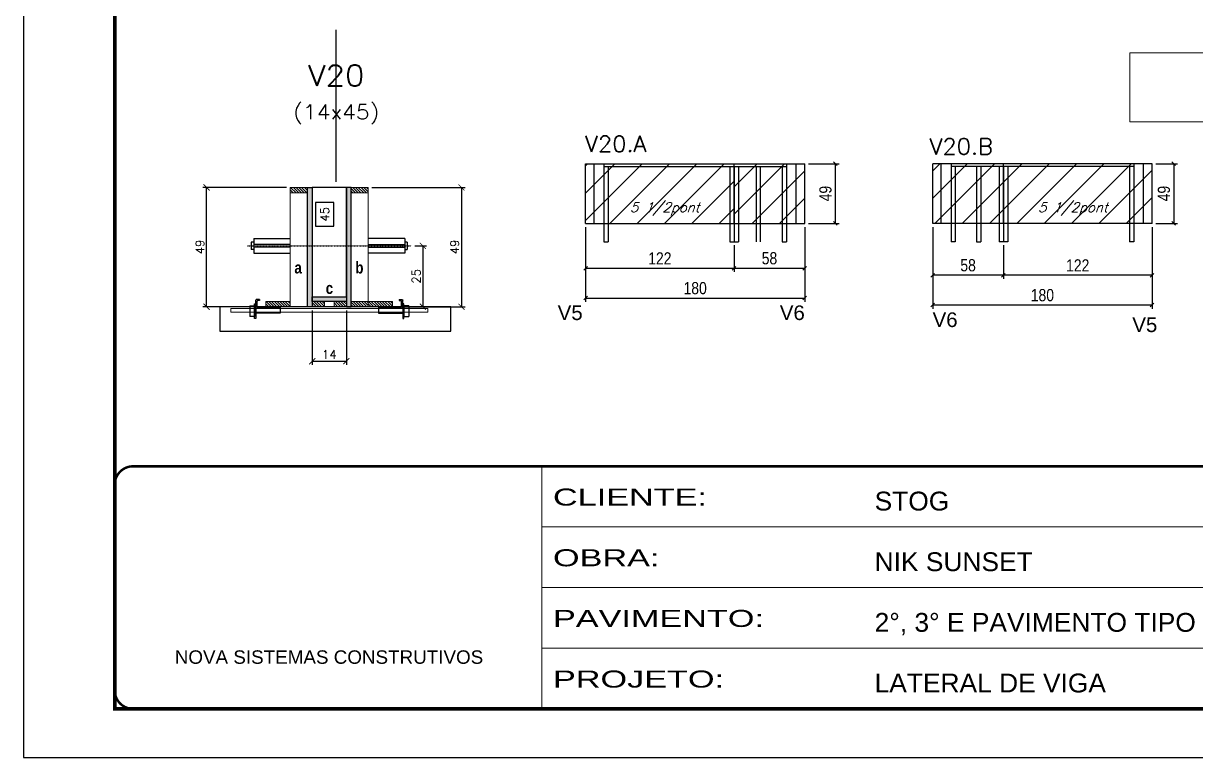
# Model space of a CAD drawing. Extents: x -10448 to -1189, y -11772 to 17235.
# Drawn here: x -10448 to -9486, y -1434 to -831 of the extents above; entities that cross this region are included whole.
import ezdxf
from ezdxf.enums import TextEntityAlignment as Align

# ---------------------------------------------------------------- set-up
doc = ezdxf.new("R2010")
doc.units = 0
for name, pattern in [('CONTINUO', [0]), ('DASHED', [0.75, 0.5, -0.25]), ('HIDDEN', [0.375, 0.25, -0.125])]:
    doc.linetypes.add(name, pattern=pattern)
for name, color, linetype in [('5', 5, 'Continuous'), ('barrote', 251, 'Continuous'), ('COTA', 241, 'Continuous'), ('Cota Seção (2x)', 4, 'Continuous'), ('detalhes', 4, 'Continuous'), ('Painéis', 200, 'Continuous'), ('presilha', 1, 'Continuous'), ('SARR_2.2x7', 40, 'Continuous'), ('SARR_3.5x7', 81, 'Continuous'), ('TENSOR', 3, 'Continuous'), ('texto', 7, 'Continuous'), ('Texto de Titulo', 7, 'Continuous'), ('Texto Qtd Sarr', 242, 'Continuous')]:
    doc.layers.add(name, color=color, linetype=linetype)
for name, color, linetype, lineweight in [('CONCRETO', 251, 'Continuous', 25), ('Folhas', 255, 'Continuous', 9), ('Hachura', 251, 'Continuous', 9), ('Madeira', 126, 'Continuous', 18), ('SARRAFO DE PRESSAO', 251, 'DASHED', 9), ('SCO-___-LAJ', 2, 'Continuous', 0), ('Texto Seção', 7, 'Continuous', 15)]:
    doc.layers.add(name, color=color, linetype=linetype, lineweight=lineweight)
doc.layers.add('Laje_Perimetro', color=7, linetype='Continuous', plot=False)
doc.styles.add('ARIAL', font='arial.ttf')
doc.styles.add('COTA TECNICA', font='techl___.ttf', dxfattribs={"height": 10})
doc.styles.add('REGUA-120', font='ROMANS.shx', dxfattribs={"height": 15})
doc.styles.add('Romans', font='romans.shx')
doc.styles.get("Standard").update_dxf_attribs({"font": 'arial.ttf'})
doc.styles.add('TECNICA', font='techb___.ttf', dxfattribs={"height": 10})
doc.styles.add('Tecnologia', font='')
doc.styles.get('Tecnologia').set_extended_font_data('Forgotten Futurist')
doc.dimstyles.new('Cota Seção (2x)', dxfattribs={"dimtxt": 7, "dimasz": 5, "dimexe": 3, "dimexo": 3, "dimgap": 2, "dimtad": 3, "dimdec": 1, "dimlfac": 0.5, "dimzin": 12, "dimdsep": 46, "dimtxsty": 'Romans', "dimblk": 'ARCHTICK', "dimcen": 0, "dimclrd": 4, "dimclre": 4, "dimclrt": 1, "dimadec": 1, "dimazin": 3, "dimtfac": 1, "dimtdec": 1, "dimtmove": 0, "dimatfit": 3, "dimldrblk": 'OBLIQUE', "dimfxl": 1, "dimtolj": 1, "dimtzin": 12, "dimarcsym": 0})
doc.dimstyles.new('Cota Seção interna', dxfattribs={"dimtxt": 7, "dimasz": 6, "dimexe": 0.18, "dimexo": 2, "dimgap": -4, "dimtad": 3, "dimdec": 1, "dimlfac": 0.5, "dimzin": 12, "dimdsep": 46, "dimtxsty": 'Romans', "dimblk": 'ARCHTICK', "dimcen": 0.09, "dimse1": 1, "dimse2": 1, "dimsd1": 1, "dimsd2": 1, "dimclrd": 180, "dimclre": 5, "dimclrt": 1, "dimadec": 0, "dimazin": 3, "dimtfac": 1, "dimtdec": 1, "dimtofl": 0, "dimtmove": 0, "dimatfit": 3, "dimldrblk": 'ARCHTICK', "dimfxl": 1, "dimtolj": 1, "dimtzin": 0, "dimarcsym": 0})
doc.dimstyles.new('PAINEL', dxfattribs={"dimtxt": 10, "dimasz": 3, "dimexe": 3, "dimexo": 3, "dimgap": 3, "dimtad": 1, "dimdec": 1, "dimzin": 12, "dimdsep": 46, "dimtxsty": 'COTA TECNICA', "dimblk1": 'OBLIQUE', "dimblk2": 'OBLIQUE', "dimsah": 1, "dimcen": 0.9, "dimclrd": 4, "dimclre": 4, "dimclrt": 240, "dimadec": 1, "dimazin": 3, "dimtfac": 1, "dimtdec": 1, "dimtmove": 0, "dimatfit": 3, "dimfxl": 1, "dimtolj": 1, "dimtzin": 12, "dimarcsym": 0})
pattern_1 = [(45, (-139682.544, -25639.644), (-11.2253202, 11.2253202), [])]

# ---------------------------------------------------------------- blocks, each defined once
blk = doc.blocks.new('9999999999')
at = {"color": 30, "linetype": 'CONTINUO'}
for p, q in [((98564.56, 34230.21), (98564.56, 34429.45)), ((98564.56, 34379.64), (99583.98, 34379.64)), ((98564.56, 34329.83), (99487.98, 34329.83)), ((98564.56, 34280.02), (99487.98, 34280.02))]:
    blk.add_line(p, q, dxfattribs=at)
at = {"color": 30, "linetype": 'CONTINUO', "const_width": 2}
blk.add_lwpolyline([(99583.98, 34230.21), (99583.98, 34414.45, 0.414214), (99568.98, 34429.45), (98228.98, 34429.45, 0.414214), (98213.98, 34414.45), (98213.98, 34245.21, 0.414214), (98228.98, 34230.21), (99583.98, 34230.21)], format="xyb", dxfattribs=at)
at = {"layer": 'Folhas'}
blk.add_lwpolyline([(98138.98, 34190.21), (99623.98, 34190.21), (99623.98, 35240.21), (98138.98, 35240.21)], close=True, dxfattribs=at)
at = {"layer": 'Folhas', "color": 30, "const_width": 3}
blk.add_lwpolyline([(98213.98, 34230.21), (99583.98, 34230.21), (99583.98, 35200.21), (98213.98, 35200.21)], close=True, dxfattribs=at)
at = {"color": 7, "linetype": 'Continuous', "ltscale": 5, "style": 'ARIAL'}
for s, height, p in [('STOG', 15.483, (98837.68, 34393.13)), ('NIK SUNSET', 15.483, (98837.68, 34343.32)), ('2°, 3° E PAVIMENTO TIPO', 15.4829, (98837.68, 34293.51)), ('NOVA SISTEMAS CONSTRUTIVOS', 11.0592, (98263.19, 34267.21)), ('LATERAL DE VIGA', 15.4829, (98837.68, 34243.7))]:
    blk.add_text(s, height=height, dxfattribs=at).set_placement(p)
at = {"layer": 'Folhas', "color": 7, "style": 'Tecnologia', "width": 1.5}
for s, p in [('CLIENTE:', (98573.65, 34397.17)), ('OBRA:', (98573.65, 34347.31)), ('PAVIMENTO:', (98573.65, 34297.5)), ('PROJETO:', (98573.65, 34247.69))]:
    blk.add_text(s, height=14, dxfattribs=at).set_placement(p)
blk = doc.blocks.new('_ArchTick')
at = {"color": 0, "linetype": 'ByBlock', "const_width": 0.15}
blk.add_lwpolyline([(-0.5, -0.5), (0.5, 0.5)], dxfattribs=at)
blk = doc.blocks.new('*D1066')
at = {"layer": 'COTA', "color": 4, "lineweight": -2, "transparency": 16777216}
for p, q in [((-10232.23, -966.09), (-10300.89, -966.09)), ((-10297.89, -1064.09), (-10297.89, -966.09)), ((-10252.23, -1064.09), (-10300.89, -1064.09))]:
    blk.add_line(p, q, dxfattribs=at)
at = {"layer": 'Defpoints', "color": 0, "transparency": 16777216}
for p in [(-10297.89, -966.09), (-10229.23, -966.09), (-10249.23, -1064.09)]:
    blk.add_point(p, dxfattribs=at)
at = {"layer": 'COTA', "color": 4, "lineweight": -2, "transparency": 16777216, "xscale": 5, "yscale": 5, "zscale": 5}
for p, rotation in [((-10297.89, -966.09), 90), ((-10297.89, -1064.09), 270)]:
    blk.add_blockref('_ArchTick', p, dxfattribs=dict(at, rotation=rotation))
at = {"layer": 'COTA', "color": 1, "transparency": 16777216, "insert": (-10303.39, -1015.09), "char_height": 7, "attachment_point": 5, "rotation": 90, "style": 'Romans'}
blk.add_mtext('\\A1;49', dxfattribs=at)
blk = doc.blocks.new('_Oblique')
at = {"color": 0, "linetype": 'ByBlock', "lineweight": -2}
blk.add_line((-0.5, -0.5), (0.5, 0.5), dxfattribs=at)
blk = doc.blocks.new('*D1067')
at = {"layer": 'Cota Seção (2x)', "color": 180, "lineweight": -2, "transparency": 16777216}
for p, q in [((-10193.41, -978.59), (-10208.41, -978.59)), ((-10208.41, -978.59), (-10208.41, -997.92)), ((-10193.41, -997.92), (-10193.41, -978.59)), ((-10208.41, -997.92), (-10193.41, -997.92))]:
    blk.add_line(p, q, dxfattribs=at)
at = {"layer": 'Defpoints', "color": 0, "transparency": 16777216}
for p in [(-10211.23, -966.09), (-10189.41, -966.09), (-10211.23, -1056.09)]:
    blk.add_point(p, dxfattribs=at)
at = {"layer": 'Cota Seção (2x)', "color": 1, "transparency": 16777216, "insert": (-10200.91, -988.25), "char_height": 7, "attachment_point": 5, "rotation": 90, "style": 'Romans'}
blk.add_mtext('\\A1;45', dxfattribs=at)
blk = doc.blocks.new('*D1068')
at = {"layer": 'COTA', "color": 4, "lineweight": -2, "transparency": 16777216}
for p, q in [((-10162.23, -966.09), (-10085.77, -966.09)), ((-10088.77, -966.09), (-10088.77, -1064.09)), ((-10142.23, -1064.09), (-10085.77, -1064.09))]:
    blk.add_line(p, q, dxfattribs=at)
at = {"layer": 'Defpoints', "color": 0, "transparency": 16777216}
for p in [(-10165.23, -966.09), (-10145.23, -1064.09), (-10088.77, -1064.09)]:
    blk.add_point(p, dxfattribs=at)
at = {"layer": 'COTA', "color": 4, "lineweight": -2, "transparency": 16777216, "xscale": 5, "yscale": 5, "zscale": 5}
for p, rotation in [((-10088.77, -966.09), 90), ((-10088.77, -1064.09), 270)]:
    blk.add_blockref('_ArchTick', p, dxfattribs=dict(at, rotation=rotation))
at = {"layer": 'COTA', "color": 1, "transparency": 16777216, "insert": (-10094.27, -1015.09), "char_height": 7, "attachment_point": 5, "rotation": 90, "style": 'Romans'}
blk.add_mtext('\\A1;49', dxfattribs=at)
blk = doc.blocks.new('PRESILHA METÁLICA 1')
at = {"layer": 'presilha'}
for p, q in [((6, 15.5), (7.5, 15.5)), ((6, -2.5), (6, 15.5)), ((7.5, 10.6), (7.5, 19.9)), ((7.5, 15.5), (7.5, -2.5)), ((12, 21), (8.6, 21)), ((9, 11.6), (9, 18.9)), ((12, 19.5), (9.6, 19.5)), ((12, 21), (12, 19.5)), ((0, 13), (6, 13)), ((0, 13), (0, 0)), ((6, 0), (0, 0)), ((6, 13), (6, 0)), ((37.5, 4.1), (7.5, 4.1)), ((37.5, 11), (9.6, 11)), ((37.5, 11), (37.5, 4.1)), ((7.5, -2.5), (6, -2.5))]:
    blk.add_line(p, q, dxfattribs=at)
for centre, radius, start, end in [((8.6, 19.9), 1.14, 90, 180), ((9.6, 18.9), 0.57, 90, 180), ((9.6, 11.6), 0.57, 180, 270)]:
    blk.add_arc(centre, radius, start, end, dxfattribs=at)
blk = doc.blocks.new('*D1069')
at = {"layer": 'COTA', "color": 4, "lineweight": -2, "transparency": 16777216}
for p, q in [((-10211.23, -1067.09), (-10211.23, -1111.82)), ((-10183.23, -1067.09), (-10183.23, -1111.82)), ((-10211.23, -1108.82), (-10183.23, -1108.82))]:
    blk.add_line(p, q, dxfattribs=at)
at = {"layer": 'Defpoints', "color": 0, "transparency": 16777216}
for p in [(-10211.23, -1064.09), (-10183.23, -1064.09), (-10183.23, -1108.82)]:
    blk.add_point(p, dxfattribs=at)
at = {"layer": 'COTA', "color": 4, "lineweight": -2, "transparency": 16777216, "xscale": 5, "yscale": 5, "zscale": 5, "rotation": 180}
blk.add_blockref('_ArchTick', (-10211.23, -1108.82), dxfattribs=at)
at = {"layer": 'COTA', "color": 4, "lineweight": -2, "transparency": 16777216, "xscale": 5, "yscale": 5, "zscale": 5}
blk.add_blockref('_ArchTick', (-10183.23, -1108.82), dxfattribs=at)
at = {"layer": 'COTA', "color": 1, "transparency": 16777216, "insert": (-10197.23, -1103.32), "char_height": 7, "attachment_point": 5, "style": 'Romans'}
blk.add_mtext('\\A1;14', dxfattribs=at)
blk = doc.blocks.new('*D2133')
at = {"layer": 'COTA', "color": 4, "lineweight": -2, "transparency": 16777216}
for p, q in [((-10126.93, -1014.1), (-10117.42, -1014.1)), ((-10120.42, -1014.1), (-10120.42, -1064.09)), ((-10142.23, -1064.09), (-10117.42, -1064.09))]:
    blk.add_line(p, q, dxfattribs=at)
at = {"layer": 'Defpoints', "color": 0, "transparency": 16777216}
for p in [(-10129.93, -1014.1), (-10145.23, -1064.09), (-10120.42, -1064.09)]:
    blk.add_point(p, dxfattribs=at)
at = {"layer": 'COTA', "color": 4, "lineweight": -2, "transparency": 16777216, "xscale": 5, "yscale": 5, "zscale": 5}
for p, rotation in [((-10120.42, -1014.1), 90), ((-10120.42, -1064.09), 270)]:
    blk.add_blockref('_ArchTick', p, dxfattribs=dict(at, rotation=rotation))
at = {"layer": 'COTA', "color": 1, "transparency": 16777216, "insert": (-10125.92, -1039.1), "char_height": 7, "attachment_point": 5, "rotation": 90, "style": 'Romans'}
blk.add_mtext('\\A1;25', dxfattribs=at)
blk = doc.blocks.new('titulo1')
at = {"layer": 'Defpoints', "color": 252, "linetype": 'HIDDEN', "ltscale": 2}
blk.add_line((0, 0), (0, 125), dxfattribs=at)
at = {"layer": 'Defpoints', "style": 'Romans', "oblique": 15}
blk.add_attdef('FOLHA', text='', height=10, dxfattribs=at).set_placement((0, 15.58), align=Align.MIDDLE_CENTER)
at = {"layer": 'Texto Qtd Sarr', "color": 3, "style": 'Romans', "oblique": 15}
for tag, height, p in [('TITULO', 17, (0, 71.45)), ('SEÇÃO', 12, (0, 41.55))]:
    blk.add_attdef(tag, text='', height=height, dxfattribs=at).set_placement(p, align=Align.MIDDLE_CENTER)
blk = doc.blocks.new('*D1070')
at = {"layer": 'COTA', "color": 4, "linetype": 'ByBlock', "lineweight": -2, "transparency": 16777216}
for p, q in [((-9986.89, -998.66), (-9986.89, -1035.47)), ((-9864.89, -1013.66), (-9864.89, -1035.47)), ((-9986.89, -1032.47), (-9864.89, -1032.47))]:
    blk.add_line(p, q, dxfattribs=at)
at = {"layer": 'Defpoints', "color": 0, "linetype": 'ByBlock', "transparency": 16777216}
for p in [(-9986.89, -995.66), (-9864.89, -1010.66), (-9864.89, -1032.47)]:
    blk.add_point(p, dxfattribs=at)
at = {"layer": 'COTA', "color": 4, "linetype": 'ByBlock', "lineweight": -2, "transparency": 16777216, "xscale": 3, "yscale": 3, "zscale": 3, "rotation": 180}
blk.add_blockref('_Oblique', (-9986.89, -1032.47), dxfattribs=at)
at = {"layer": 'COTA', "color": 4, "linetype": 'ByBlock', "lineweight": -2, "transparency": 16777216, "xscale": 3, "yscale": 3, "zscale": 3}
blk.add_blockref('_Oblique', (-9864.89, -1032.47), dxfattribs=at)
at = {"layer": 'COTA', "color": 240, "linetype": 'ByBlock', "transparency": 16777216, "insert": (-9925.89, -1024.41), "char_height": 10, "attachment_point": 5, "style": 'COTA TECNICA'}
blk.add_mtext('\\A1;122', dxfattribs=at)
blk = doc.blocks.new('*D1071')
at = {"layer": 'COTA', "color": 4, "linetype": 'ByBlock', "lineweight": -2, "transparency": 16777216}
for p, q in [((-9806.89, -998.66), (-9806.89, -1035.47)), ((-9864.89, -1013.66), (-9864.89, -1035.47)), ((-9864.89, -1032.47), (-9806.89, -1032.47))]:
    blk.add_line(p, q, dxfattribs=at)
at = {"layer": 'Defpoints', "color": 0, "linetype": 'ByBlock', "transparency": 16777216}
for p in [(-9806.89, -995.66), (-9864.89, -1010.66), (-9806.89, -1032.47)]:
    blk.add_point(p, dxfattribs=at)
at = {"layer": 'COTA', "color": 4, "linetype": 'ByBlock', "lineweight": -2, "transparency": 16777216, "xscale": 3, "yscale": 3, "zscale": 3, "rotation": 180}
blk.add_blockref('_Oblique', (-9864.89, -1032.47), dxfattribs=at)
at = {"layer": 'COTA', "color": 4, "linetype": 'ByBlock', "lineweight": -2, "transparency": 16777216, "xscale": 3, "yscale": 3, "zscale": 3}
blk.add_blockref('_Oblique', (-9806.89, -1032.47), dxfattribs=at)
at = {"layer": 'COTA', "color": 240, "linetype": 'ByBlock', "transparency": 16777216, "insert": (-9835.89, -1024.34), "char_height": 10, "attachment_point": 5, "style": 'COTA TECNICA'}
blk.add_mtext('\\A1;58', dxfattribs=at)
blk = doc.blocks.new('*D1044')
at = {"layer": 'COTA', "color": 4, "linetype": 'ByBlock', "lineweight": -2, "transparency": 16777216}
for p, q in [((-9986.89, -998.66), (-9986.89, -1060.02)), ((-9806.89, -998.66), (-9806.89, -1060.02)), ((-9986.89, -1057.02), (-9806.89, -1057.02))]:
    blk.add_line(p, q, dxfattribs=at)
at = {"layer": 'Defpoints', "color": 0, "linetype": 'ByBlock', "transparency": 16777216}
for p in [(-9986.89, -995.66), (-9806.89, -995.66), (-9806.89, -1057.02)]:
    blk.add_point(p, dxfattribs=at)
at = {"layer": 'COTA', "color": 4, "linetype": 'ByBlock', "lineweight": -2, "transparency": 16777216, "xscale": 3, "yscale": 3, "zscale": 3, "rotation": 180}
blk.add_blockref('_Oblique', (-9986.89, -1057.02), dxfattribs=at)
at = {"layer": 'COTA', "color": 4, "linetype": 'ByBlock', "lineweight": -2, "transparency": 16777216, "xscale": 3, "yscale": 3, "zscale": 3}
blk.add_blockref('_Oblique', (-9806.89, -1057.02), dxfattribs=at)
at = {"layer": 'COTA', "color": 240, "linetype": 'ByBlock', "transparency": 16777216, "insert": (-9896.89, -1048.89), "char_height": 10, "attachment_point": 5, "style": 'COTA TECNICA'}
blk.add_mtext('\\A1;180', dxfattribs=at)
blk = doc.blocks.new('*D1045')
at = {"layer": 'COTA', "color": 4, "linetype": 'ByBlock', "lineweight": -2, "transparency": 16777216}
for p, q in [((-9803.89, -946.66), (-9778.77, -946.66)), ((-9781.77, -995.66), (-9781.77, -946.66)), ((-9803.89, -995.66), (-9778.77, -995.66))]:
    blk.add_line(p, q, dxfattribs=at)
at = {"layer": 'Defpoints', "color": 0, "linetype": 'ByBlock', "transparency": 16777216}
for p in [(-9806.89, -946.66), (-9781.77, -946.66), (-9806.89, -995.66)]:
    blk.add_point(p, dxfattribs=at)
at = {"layer": 'COTA', "color": 4, "linetype": 'ByBlock', "lineweight": -2, "transparency": 16777216, "xscale": 3, "yscale": 3, "zscale": 3}
for p, rotation in [((-9781.77, -946.66), 90), ((-9781.77, -995.66), 270)]:
    blk.add_blockref('_Oblique', p, dxfattribs=dict(at, rotation=rotation))
at = {"layer": 'COTA', "color": 240, "linetype": 'ByBlock', "transparency": 16777216, "insert": (-9789.87, -971.16), "char_height": 10, "attachment_point": 5, "rotation": 90, "style": 'COTA TECNICA'}
blk.add_mtext('\\A1;49', dxfattribs=at)
blk = doc.blocks.new('*D1046')
at = {"layer": 'COTA', "color": 4, "linetype": 'ByBlock', "lineweight": -2, "transparency": 16777216}
for p, q in [((-9521.85, -998.66), (-9521.85, -1041.22)), ((-9643.85, -1013.66), (-9643.85, -1041.22)), ((-9521.85, -1038.22), (-9643.85, -1038.22))]:
    blk.add_line(p, q, dxfattribs=at)
at = {"layer": 'Defpoints', "color": 0, "linetype": 'ByBlock', "transparency": 16777216}
for p in [(-9521.85, -995.66), (-9643.85, -1010.66), (-9643.85, -1038.22)]:
    blk.add_point(p, dxfattribs=at)
at = {"layer": 'COTA', "color": 4, "linetype": 'ByBlock', "lineweight": -2, "transparency": 16777216, "xscale": 3, "yscale": 3, "zscale": 3, "rotation": 180}
blk.add_blockref('_Oblique', (-9643.85, -1038.22), dxfattribs=at)
at = {"layer": 'COTA', "color": 4, "linetype": 'ByBlock', "lineweight": -2, "transparency": 16777216, "xscale": 3, "yscale": 3, "zscale": 3}
blk.add_blockref('_Oblique', (-9521.85, -1038.22), dxfattribs=at)
at = {"layer": 'COTA', "color": 240, "linetype": 'ByBlock', "transparency": 16777216, "insert": (-9582.85, -1030.16), "char_height": 10, "attachment_point": 5, "style": 'COTA TECNICA'}
blk.add_mtext('\\A1;122', dxfattribs=at)
blk = doc.blocks.new('*D1047')
at = {"layer": 'COTA', "color": 4, "linetype": 'ByBlock', "lineweight": -2, "transparency": 16777216}
for p, q in [((-9701.85, -998.66), (-9701.85, -1041.22)), ((-9643.85, -1013.66), (-9643.85, -1041.22)), ((-9643.85, -1038.22), (-9701.85, -1038.22))]:
    blk.add_line(p, q, dxfattribs=at)
at = {"layer": 'Defpoints', "color": 0, "linetype": 'ByBlock', "transparency": 16777216}
for p in [(-9701.85, -995.66), (-9643.85, -1010.66), (-9701.85, -1038.22)]:
    blk.add_point(p, dxfattribs=at)
at = {"layer": 'COTA', "color": 4, "linetype": 'ByBlock', "lineweight": -2, "transparency": 16777216, "xscale": 3, "yscale": 3, "zscale": 3, "rotation": 180}
blk.add_blockref('_Oblique', (-9701.85, -1038.22), dxfattribs=at)
at = {"layer": 'COTA', "color": 4, "linetype": 'ByBlock', "lineweight": -2, "transparency": 16777216, "xscale": 3, "yscale": 3, "zscale": 3}
blk.add_blockref('_Oblique', (-9643.85, -1038.22), dxfattribs=at)
at = {"layer": 'COTA', "color": 240, "linetype": 'ByBlock', "transparency": 16777216, "insert": (-9672.85, -1030.08), "char_height": 10, "attachment_point": 5, "style": 'COTA TECNICA'}
blk.add_mtext('\\A1;58', dxfattribs=at)
blk = doc.blocks.new('*D1048')
at = {"layer": 'COTA', "color": 4, "linetype": 'ByBlock', "lineweight": -2, "transparency": 16777216}
for p, q in [((-9701.85, -998.66), (-9701.85, -1065.76)), ((-9521.85, -998.66), (-9521.85, -1065.76)), ((-9521.85, -1062.76), (-9701.85, -1062.76))]:
    blk.add_line(p, q, dxfattribs=at)
at = {"layer": 'Defpoints', "color": 0, "linetype": 'ByBlock', "transparency": 16777216}
for p in [(-9701.85, -995.66), (-9521.85, -995.66), (-9701.85, -1062.76)]:
    blk.add_point(p, dxfattribs=at)
at = {"layer": 'COTA', "color": 4, "linetype": 'ByBlock', "lineweight": -2, "transparency": 16777216, "xscale": 3, "yscale": 3, "zscale": 3, "rotation": 180}
blk.add_blockref('_Oblique', (-9701.85, -1062.76), dxfattribs=at)
at = {"layer": 'COTA', "color": 4, "linetype": 'ByBlock', "lineweight": -2, "transparency": 16777216, "xscale": 3, "yscale": 3, "zscale": 3}
blk.add_blockref('_Oblique', (-9521.85, -1062.76), dxfattribs=at)
at = {"layer": 'COTA', "color": 240, "linetype": 'ByBlock', "transparency": 16777216, "insert": (-9611.85, -1054.64), "char_height": 10, "attachment_point": 5, "style": 'COTA TECNICA'}
blk.add_mtext('\\A1;180', dxfattribs=at)
blk = doc.blocks.new('*D1049')
at = {"layer": 'COTA', "color": 4, "linetype": 'ByBlock', "lineweight": -2, "transparency": 16777216}
for p, q in [((-9518.85, -946.66), (-9500.98, -946.66)), ((-9503.98, -946.66), (-9503.98, -995.66)), ((-9518.85, -995.66), (-9500.98, -995.66))]:
    blk.add_line(p, q, dxfattribs=at)
at = {"layer": 'Defpoints', "color": 0, "linetype": 'ByBlock', "transparency": 16777216}
for p in [(-9521.85, -946.66), (-9521.85, -995.66), (-9503.98, -995.66)]:
    blk.add_point(p, dxfattribs=at)
at = {"layer": 'COTA', "color": 4, "linetype": 'ByBlock', "lineweight": -2, "transparency": 16777216, "xscale": 3, "yscale": 3, "zscale": 3}
for p, rotation in [((-9503.98, -946.66), 90), ((-9503.98, -995.66), 270)]:
    blk.add_blockref('_Oblique', p, dxfattribs=dict(at, rotation=rotation))
at = {"layer": 'COTA', "color": 240, "linetype": 'ByBlock', "transparency": 16777216, "insert": (-9512.08, -971.16), "char_height": 10, "attachment_point": 5, "rotation": 90, "style": 'COTA TECNICA'}
blk.add_mtext('\\A1;49', dxfattribs=at)

msp = doc.modelspace()

# ---------------------------------------------------------------- hatches: boundary and pattern name
at = {"layer": 'Hachura', "linetype": 'ByBlock'}
h = msp.add_hatch(dxfattribs=at)
h.set_pattern_fill('ANSI31', color=256, scale=5)
h.set_pattern_definition([(45, (-139612.537, -25639.644), (-11.2253202, 11.2253202), [])])
h.paths.add_polyline_path([(-9986.89, -946.66), (-9986.89, -995.66), (-9864.89, -995.66), (-9864.89, -946.66)])
h = msp.add_hatch(dxfattribs=at)
h.set_pattern_fill('ANSI31', color=256, scale=5)
h.set_pattern_definition([(45, (-139608.037, -25639.644), (-11.2253202, 11.2253202), [])])
h.paths.add_polyline_path([(-9806.89, -946.66), (-9864.89, -946.66), (-9864.89, -995.66), (-9806.89, -995.66)])
h = msp.add_hatch(dxfattribs=at)
h.set_pattern_fill('ANSI31', color=256, scale=5)
h.set_pattern_definition(pattern_1)
h.paths.add_polyline_path([(-9643.85, -946.66), (-9701.85, -946.66), (-9701.85, -995.66), (-9643.85, -995.66)])
h = msp.add_hatch(dxfattribs=at)
h.set_pattern_fill('ANSI31', color=256, scale=5)
h.set_pattern_definition(pattern_1)
h.paths.add_polyline_path([(-9521.85, -946.66), (-9643.85, -946.66), (-9643.85, -995.66), (-9521.85, -995.66)])
at = {"layer": 'Hachura'}
h = msp.add_hatch(dxfattribs=at)
h.set_pattern_fill('ANSI31', color=256, scale=0.5, angle=90, style=0)
h.set_pattern_definition([(135, (-33461.8493, 7337.151), (-1.12253202, -1.12253202), [])])
h.paths.add_polyline_path([(-10229.23, -966.09), (-10229.23, -970.49), (-10215.23, -970.49), (-10215.23, -966.09)])
h = msp.add_hatch(color=256, dxfattribs=at)
h.dxf.hatch_style = 1
h.paths.add_polyline_path([(-10215.23, -966.09), (-10211.23, -966.09), (-10211.23, -1064.09), (-10215.23, -1064.09)])
h = msp.add_hatch(color=256, dxfattribs=at)
h.dxf.hatch_style = 1
h.paths.add_polyline_path([(-10179.23, -966.09), (-10183.23, -966.09), (-10183.23, -1064.09), (-10179.23, -1064.09)])
h = msp.add_hatch(dxfattribs=at)
h.set_pattern_fill('ANSI31', color=256, scale=0.5, angle=270, style=0)
h.set_pattern_definition([(315, (12507.391, -9451.3365), (1.12253202, 1.12253202), [])])
h.paths.add_polyline_path([(-10165.23, -966.09), (-10165.23, -970.49), (-10179.23, -970.49), (-10179.23, -966.09)])
h = msp.add_hatch(color=256, dxfattribs=at)
h.dxf.hatch_style = 1
h.paths.add_polyline_path([(-10211.23, -1059.69), (-10211.23, -1056.09), (-10183.23, -1056.09), (-10183.23, -1059.69)])
h = msp.add_hatch(dxfattribs=at)
h.set_pattern_fill('ANSI31', color=256, scale=0.5, angle=270, style=0)
h.set_pattern_definition([(315, (12353.391, -9293.7365), (1.12253202, 1.12253202), [])])
h.paths.add_polyline_path([(-10249.23, -1064.09), (-10249.23, -1059.69), (-10229.23, -1059.69), (-10229.23, -1064.09)])
h = msp.add_hatch(dxfattribs=at)
h.set_pattern_fill('ANSI31', color=256, scale=0.5, angle=270, style=0)
h.set_pattern_definition([(315, (12363.391, -9293.7365), (1.12253202, 1.12253202), [])])
h.paths.add_polyline_path([(-10211.23, -1064.09), (-10211.23, -1059.69), (-10201.23, -1059.69), (-10201.23, -1064.09)])
h = msp.add_hatch(dxfattribs=at)
h.set_pattern_fill('ANSI31', color=256, scale=0.5, angle=270, style=0)
h.set_pattern_definition([(315, (12329.391, -9293.7365), (1.12253202, 1.12253202), [])])
h.paths.add_polyline_path([(-10193.23, -1064.09), (-10193.23, -1059.69), (-10183.23, -1059.69), (-10183.23, -1064.09)])
h = msp.add_hatch(dxfattribs=at)
h.set_pattern_fill('ANSI31', color=256, scale=0.5, angle=270, style=0)
h.set_pattern_definition([(315, (12507.391, -9367.3365), (1.12253202, 1.12253202), [])])
h.paths.add_polyline_path([(-10165.23, -1064.09), (-10165.23, -1059.69), (-10179.23, -1059.69), (-10179.23, -1064.09)])
h = msp.add_hatch(dxfattribs=at)
h.set_pattern_fill('ANSI31', color=256, scale=0.5, angle=270, style=0)
h.set_pattern_definition([(315, (12363.391, -9293.7365), (1.12253202, 1.12253202), [])])
h.paths.add_polyline_path([(-10145.23, -1064.09), (-10145.23, -1059.69), (-10165.23, -1059.69), (-10165.23, -1064.09)])

# ---------------------------------------------------------------- linework, layer by layer
at = {"ltscale": 3}
for p, q in [((-10259.23, -1008.1), (-10259.23, -1020.1)), ((-10259.23, -1008.1), (-10229.23, -1008.1)), ((-10135.23, -1008.1), (-10165.23, -1008.1)), ((-10135.23, -1008.1), (-10135.23, -1020.1)), ((-10261.23, -1011.1), (-10261.23, -1017.1)), ((-10259.23, -1011.1), (-10261.23, -1011.1)), ((-10259.23, -1017.1), (-10261.23, -1017.1)), ((-10229.23, -1013.1), (-10259.23, -1013.1)), ((-10229.23, -1015.1), (-10259.23, -1015.1)), ((-10165.23, -1013.1), (-10135.23, -1013.1)), ((-10165.23, -1015.1), (-10135.23, -1015.1)), ((-10133.23, -1011.1), (-10135.23, -1011.1)), ((-10135.23, -1017.1), (-10133.23, -1017.1)), ((-10133.23, -1011.1), (-10133.23, -1017.1)), ((-10259.23, -1020.1), (-10229.23, -1020.1)), ((-10135.23, -1020.1), (-10165.23, -1020.1))]:
    msp.add_line(p, q, dxfattribs=at)
at = {"layer": 'barrote'}
msp.add_lwpolyline([(-10287.09, -1084.09), (-10097.5, -1084.09), (-10097.5, -1064.09), (-10287.09, -1064.09)], close=True, dxfattribs=at)
at = {"layer": 'CONCRETO'}
msp.add_lwpolyline([(-10183.23, -986.09), (-10183.23, -966.09), (-10211.23, -966.09), (-10211.23, -998.09), (-10211.23, -998.09), (-10211.23, -1056.09), (-10183.23, -1056.09), (-10183.23, -986.09)], close=True, dxfattribs=at)
at = {"layer": 'COTA', "linetype": 'ByBlock'}
for p, q in [((-9986.89, -995.66), (-9986.89, -995.66)), ((-9521.85, -995.66), (-9521.85, -995.66))]:
    msp.add_line(p, q, dxfattribs=at)
at = {"layer": 'Laje_Perimetro'}
msp.add_lwpolyline([(-8963.28, -384.4), (-10448.28, -384.4), (-10448.28, -1434.4), (-8963.28, -1434.4)], close=True, dxfattribs=at)
at = {"layer": 'Madeira'}
for points in [[(-10229.23, -966.09), (-10229.23, -970.49), (-10215.23, -970.49), (-10215.23, -966.09)], [(-10229.23, -1064.09), (-10215.23, -1064.09), (-10215.23, -966.09), (-10229.23, -966.09)], [(-10165.23, -966.09), (-10165.23, -970.49), (-10179.23, -970.49), (-10179.23, -966.09)], [(-10165.23, -966.09), (-10179.23, -966.09), (-10179.23, -1064.09), (-10165.23, -1064.09)], [(-10249.23, -1064.09), (-10249.23, -1059.69), (-10229.23, -1059.69), (-10229.23, -1064.09)], [(-10211.23, -1064.09), (-10211.23, -1059.69), (-10201.23, -1059.69), (-10201.23, -1064.09)], [(-10193.23, -1064.09), (-10193.23, -1059.69), (-10183.23, -1059.69), (-10183.23, -1064.09)], [(-10165.23, -1064.09), (-10165.23, -1059.69), (-10179.23, -1059.69), (-10179.23, -1064.09)], [(-10145.23, -1064.09), (-10145.23, -1059.69), (-10165.23, -1059.69), (-10165.23, -1064.09)]]:
    msp.add_lwpolyline(points, close=True, dxfattribs=at)
at = {"layer": 'Painéis', "linetype": 'ByBlock'}
for p, q in [((-9986.89, -946.66), (-9806.89, -946.66)), ((-9986.89, -995.66), (-9986.89, -946.66)), ((-9864.89, -995.66), (-9864.89, -946.66)), ((-9806.89, -995.66), (-9806.89, -946.66)), ((-9521.85, -946.66), (-9701.85, -946.66)), ((-9701.85, -995.66), (-9701.85, -946.66)), ((-9643.85, -995.66), (-9643.85, -946.66)), ((-9521.85, -995.66), (-9521.85, -946.66)), ((-9986.89, -995.66), (-9806.89, -995.66)), ((-9521.85, -995.66), (-9701.85, -995.66))]:
    msp.add_line(p, q, dxfattribs=at)
at = {"layer": 'Painéis'}
for points in [[(-10215.23, -966.09), (-10211.23, -966.09), (-10211.23, -1064.09), (-10215.23, -1064.09)], [(-10179.23, -966.09), (-10183.23, -966.09), (-10183.23, -1064.09), (-10179.23, -1064.09)], [(-10211.23, -1059.69), (-10211.23, -1056.09), (-10183.23, -1056.09), (-10183.23, -1059.69)]]:
    msp.add_lwpolyline(points, close=True, dxfattribs=at)
at = {"layer": 'SARR_2.2x7', "linetype": 'Continuous'}
for p, q in [((-9979.89, -995.66), (-9979.89, -946.66)), ((-9971.89, -948.86), (-9864.89, -948.86)), ((-9864.89, -948.86), (-9821.89, -948.86)), ((-9813.89, -995.66), (-9813.89, -946.66)), ((-9694.85, -995.66), (-9694.85, -946.66)), ((-9643.85, -948.86), (-9686.85, -948.86)), ((-9536.85, -948.86), (-9643.85, -948.86)), ((-9528.85, -995.66), (-9528.85, -946.66))]:
    msp.add_line(p, q, dxfattribs=at)
at = {"layer": 'SARR_3.5x7'}
for p, q in [((-9971.89, -946.66), (-9971.89, -1010.66)), ((-9968.39, -948.86), (-9968.39, -1010.66)), ((-9868.39, -948.86), (-9868.39, -1010.66)), ((-9864.89, -948.86), (-9864.89, -1010.66)), ((-9861.39, -948.86), (-9861.39, -1010.66)), ((-9846.91, -948.86), (-9846.91, -1010.66)), ((-9843.41, -948.86), (-9843.41, -1010.66)), ((-9825.39, -948.86), (-9825.39, -1010.66)), ((-9821.89, -946.66), (-9821.89, -1010.66)), ((-9686.85, -946.66), (-9686.85, -1010.66)), ((-9683.35, -948.86), (-9683.35, -1010.66)), ((-9665.89, -948.86), (-9665.89, -1010.66)), ((-9662.39, -948.86), (-9662.39, -1010.66)), ((-9647.35, -948.86), (-9647.35, -1010.66)), ((-9643.85, -948.86), (-9643.85, -1010.66)), ((-9640.35, -948.86), (-9640.35, -1010.66)), ((-9540.35, -948.86), (-9540.35, -1010.66)), ((-9536.85, -946.66), (-9536.85, -1010.66)), ((-9971.89, -1010.66), (-9968.39, -1010.66)), ((-9868.39, -1010.66), (-9864.89, -1010.66)), ((-9864.89, -1010.66), (-9861.39, -1010.66)), ((-9825.39, -1010.66), (-9821.89, -1010.66)), ((-9683.35, -1010.66), (-9686.85, -1010.66)), ((-9665.89, -1010.66), (-9662.39, -1010.66)), ((-9643.85, -1010.66), (-9647.35, -1010.66)), ((-9640.35, -1010.66), (-9643.85, -1010.66)), ((-9536.85, -1010.66), (-9540.35, -1010.66))]:
    msp.add_line(p, q, dxfattribs=at)
at = {"layer": 'SCO-___-LAJ', "color": 1}
msp.add_lwpolyline([(-10278.08, -1065.43), (-10116.38, -1065.43), (-10116.38, -1068.63), (-10278.08, -1068.63)], close=True, dxfattribs=at)
at = {"layer": 'TENSOR', "linetype": 'HIDDEN', "ltscale": 0.5}
msp.add_line((-10264.23, -1014.1), (-10129.93, -1014.1), dxfattribs=at)
at = {"layer": 'Texto Seção'}
msp.add_lwpolyline([(-9540.17, -855.55), (-9018.18, -855.55), (-9018.18, -912.23), (-9540.17, -912.23)], close=True, dxfattribs=at)

# ---------------------------------------------------------------- block references
at = {"layer": 'presilha', "yscale": 0.6666666666666666, "zscale": 0.6666666666666666}
for p, xscale in [((-10262.5, -1072.06), 0.6666666666666666), ((-10131.96, -1072.06), -0.6666666666666666)]:
    msp.add_blockref('PRESILHA METÁLICA 1', p, dxfattribs=dict(at, xscale=xscale))
at = {"layer": 'SARRAFO DE PRESSAO', "color": 6, "linetype": 'ByBlock'}
msp.add_blockref('9999999999', (-108587.26, -35624.6), dxfattribs=at)
at = {"layer": 'Texto Seção'}
ref = msp.add_blockref('titulo1', (-10191.5, -961.63), dxfattribs=dict(at, xscale=-1))
ref.add_attrib('TITULO', 'V20', dxfattribs={"layer": 'Texto de Titulo', "color": 7, "height": 17, "style": 'Romans', "width": 1.1}).set_placement((-10191.5, -874.13), align=Align.MIDDLE_CENTER)
ref.add_attrib('SEÇÃO', '(14x45)', dxfattribs={"layer": 'Texto de Titulo', "color": 7, "height": 12, "style": 'Romans', "width": 1.1}).set_placement((-10191.5, -904.13), align=Align.MIDDLE_CENTER)

# ---------------------------------------------------------------- texts
at = {"layer": '5', "linetype": 'Continuous'}
for s, rotation, p in [('V5', 0.00004, (-10009.73, -1075.03)), ('V6', 0.00004, (-9827.4, -1075.03)), ('V6', 359.99996, (-9701.97, -1080.77)), ('V5', 0.00004, (-9538.03, -1084.91))]:
    msp.add_text(s, height=12, rotation=rotation, dxfattribs=at).set_placement(p)
at = {"layer": 'detalhes', "style": 'TECNICA'}
for s, p in [('a', (-10225.85, -1036.77)), ('b', (-10175.88, -1036.76)), ('c', (-10200.15, -1053.6))]:
    msp.add_text(s, height=9.6, dxfattribs=at).set_placement(p)
at = {"layer": 'texto', "color": 2, "char_height": 8, "attachment_point": 5, "style": 'Romans'}
for insert in [(-9921.89, -983.73), (-9586.85, -983.73)]:
    msp.add_mtext('{\\Q19;\\C256;5 1/2pont}', dxfattribs=dict(at, insert=insert))
at = {"layer": 'Texto Seção', "style": 'REGUA-120', "width": 1.05}
for s, p in [('V20.A', (-9987.22, -936.83)), ('V20.B', (-9704.43, -938.94))]:
    msp.add_text(s, height=13, dxfattribs=at).set_placement(p)

# ---------------------------------------------------------------- dimensions: what is measured, and where the dimension line sits
at = {"layer": 'COTA', "linetype": 'ByBlock'}
for base, p1, p2, angle, picture, middle in [((-9781.77, -946.66), (-9806.89, -995.66), (-9806.89, -946.66), 90, '*D1045', (-9789.87, -971.16)), ((-9503.98, -995.66), (-9521.85, -946.66), (-9521.85, -995.66), 90, '*D1049', (-9512.08, -971.16)), ((-9701.85, -1038.22), (-9643.85, -1010.66), (-9701.85, -995.66), 180, '*D1047', (-9672.85, -1030.08)), ((-9701.85, -1062.76), (-9521.85, -995.66), (-9701.85, -995.66), 180, '*D1048', (-9611.85, -1054.64)), ((-9643.85, -1038.22), (-9521.85, -995.66), (-9643.85, -1010.66), 180, '*D1046', (-9582.85, -1030.16))]:
    dim = msp.add_linear_dim(base=base, p1=p1, p2=p2, angle=angle, dimstyle='PAINEL', dxfattribs=at)
    dim.commit()
    dim.dimension.update_dxf_attribs({"geometry": picture, "text_midpoint": middle})
at = {"layer": 'COTA'}
for base, p1, p2, picture, middle in [((-10297.89, -966.09), (-10249.23, -1064.09), (-10229.23, -966.09), '*D1066', (-10303.39, -1015.09)), ((-10088.77, -1064.09), (-10165.23, -966.09), (-10145.23, -1064.09), '*D1068', (-10094.27, -1015.09)), ((-10120.42, -1064.09), (-10129.93, -1014.1), (-10145.23, -1064.09), '*D2133', (-10125.92, -1039.1))]:
    dim = msp.add_linear_dim(base=base, p1=p1, p2=p2, angle=90, dimstyle='Cota Seção (2x)', dxfattribs=at)
    dim.commit()
    dim.dimension.update_dxf_attribs({"geometry": picture, "text_midpoint": middle})
at = {"layer": 'COTA', "linetype": 'ByBlock'}
for base, p1, p2, picture, middle in [((-9864.89, -1032.47), (-9986.89, -995.66), (-9864.89, -1010.66), '*D1070', (-9925.89, -1024.41)), ((-9806.89, -1057.02), (-9986.89, -995.66), (-9806.89, -995.66), '*D1044', (-9896.89, -1048.89)), ((-9806.89, -1032.47), (-9864.89, -1010.66), (-9806.89, -995.66), '*D1071', (-9835.89, -1024.34))]:
    dim = msp.add_linear_dim(base=base, p1=p1, p2=p2, dimstyle='PAINEL', dxfattribs=at)
    dim.commit()
    dim.dimension.update_dxf_attribs({"geometry": picture, "text_midpoint": middle})
at = {"layer": 'COTA'}
dim = msp.add_linear_dim(base=(-10183.23, -1108.82), p1=(-10211.23, -1064.09), p2=(-10183.23, -1064.09), dimstyle='Cota Seção (2x)', dxfattribs=at)
dim.commit()
dim.dimension.update_dxf_attribs({"geometry": '*D1069', "text_midpoint": (-10197.23, -1103.32)})
at = {"layer": 'Cota Seção (2x)'}
dim = msp.add_linear_dim(base=(-10189.41, -966.09), p1=(-10211.23, -1056.09), p2=(-10211.23, -966.09), angle=90, dimstyle='Cota Seção interna', dxfattribs=at)
dim.commit()
dim.dimension.update_dxf_attribs({"geometry": '*D1067', "text_midpoint": (-10189.41, -988.25), "dimtype": 160})

doc.saveas('drawing.dxf')
